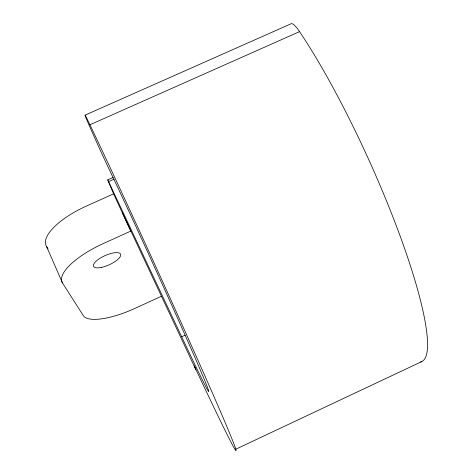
<?xml version="1.0" encoding="UTF-8"?>
<svg xmlns="http://www.w3.org/2000/svg" width="473" height="473" viewBox="0 0 473 473"><rect width="100%" height="100%" fill="white"/><g stroke="black" fill="none" stroke-linecap="round" stroke-linejoin="round"><path stroke-width="0.71" d="M235.495 449.35L421.715 361.603M113.112 177.458L107.732 179.87L181.667 336.764L185.02 335.221M161.287 296.323L135.107 308.325A49.641 15.461 -24.4 0 1 83.301 315.609L62.489 282.966L46.52 246.427A53.467 19.63 -24 0 1 86.47 206.039L113.579 193.841L107.732 179.87M108.695 181.597L114.07 179.184M181.667 336.764A143.904 2.347 65.5 0 0 196.147 360.272A143.904 2.347 65.5 0 0 109.168 169.328A35.487 0.639 65.5 0 1 88.605 124.032A35.487 0.639 65.5 0 1 89.929 124.783L299.545 31.638A206.116 35.15 65.6 0 1 400.111 236.003A206.116 35.15 65.6 0 1 420.538 361.993M85.022 115.17L290.783 23.904A34.99 6.498 66.6 0 1 299.545 31.638M46.52 246.427L48.057 248.904M113.579 193.841L130.808 231.096L103.445 243.489A54.011 18.299 -24.2 0 0 62.489 282.966M122.365 212.838L195.84 369.596L194.22 365.848A208.806 3.429 65.5 0 0 217.964 405.739A208.806 3.429 65.5 0 0 89.929 124.783M101.577 267.369A14.834 5.043 -24.2 0 0 120.656 254.356A14.834 5.043 -24.2 0 0 98.922 258.997A14.834 5.043 -24.2 0 0 101.577 267.369"/></g></svg>
